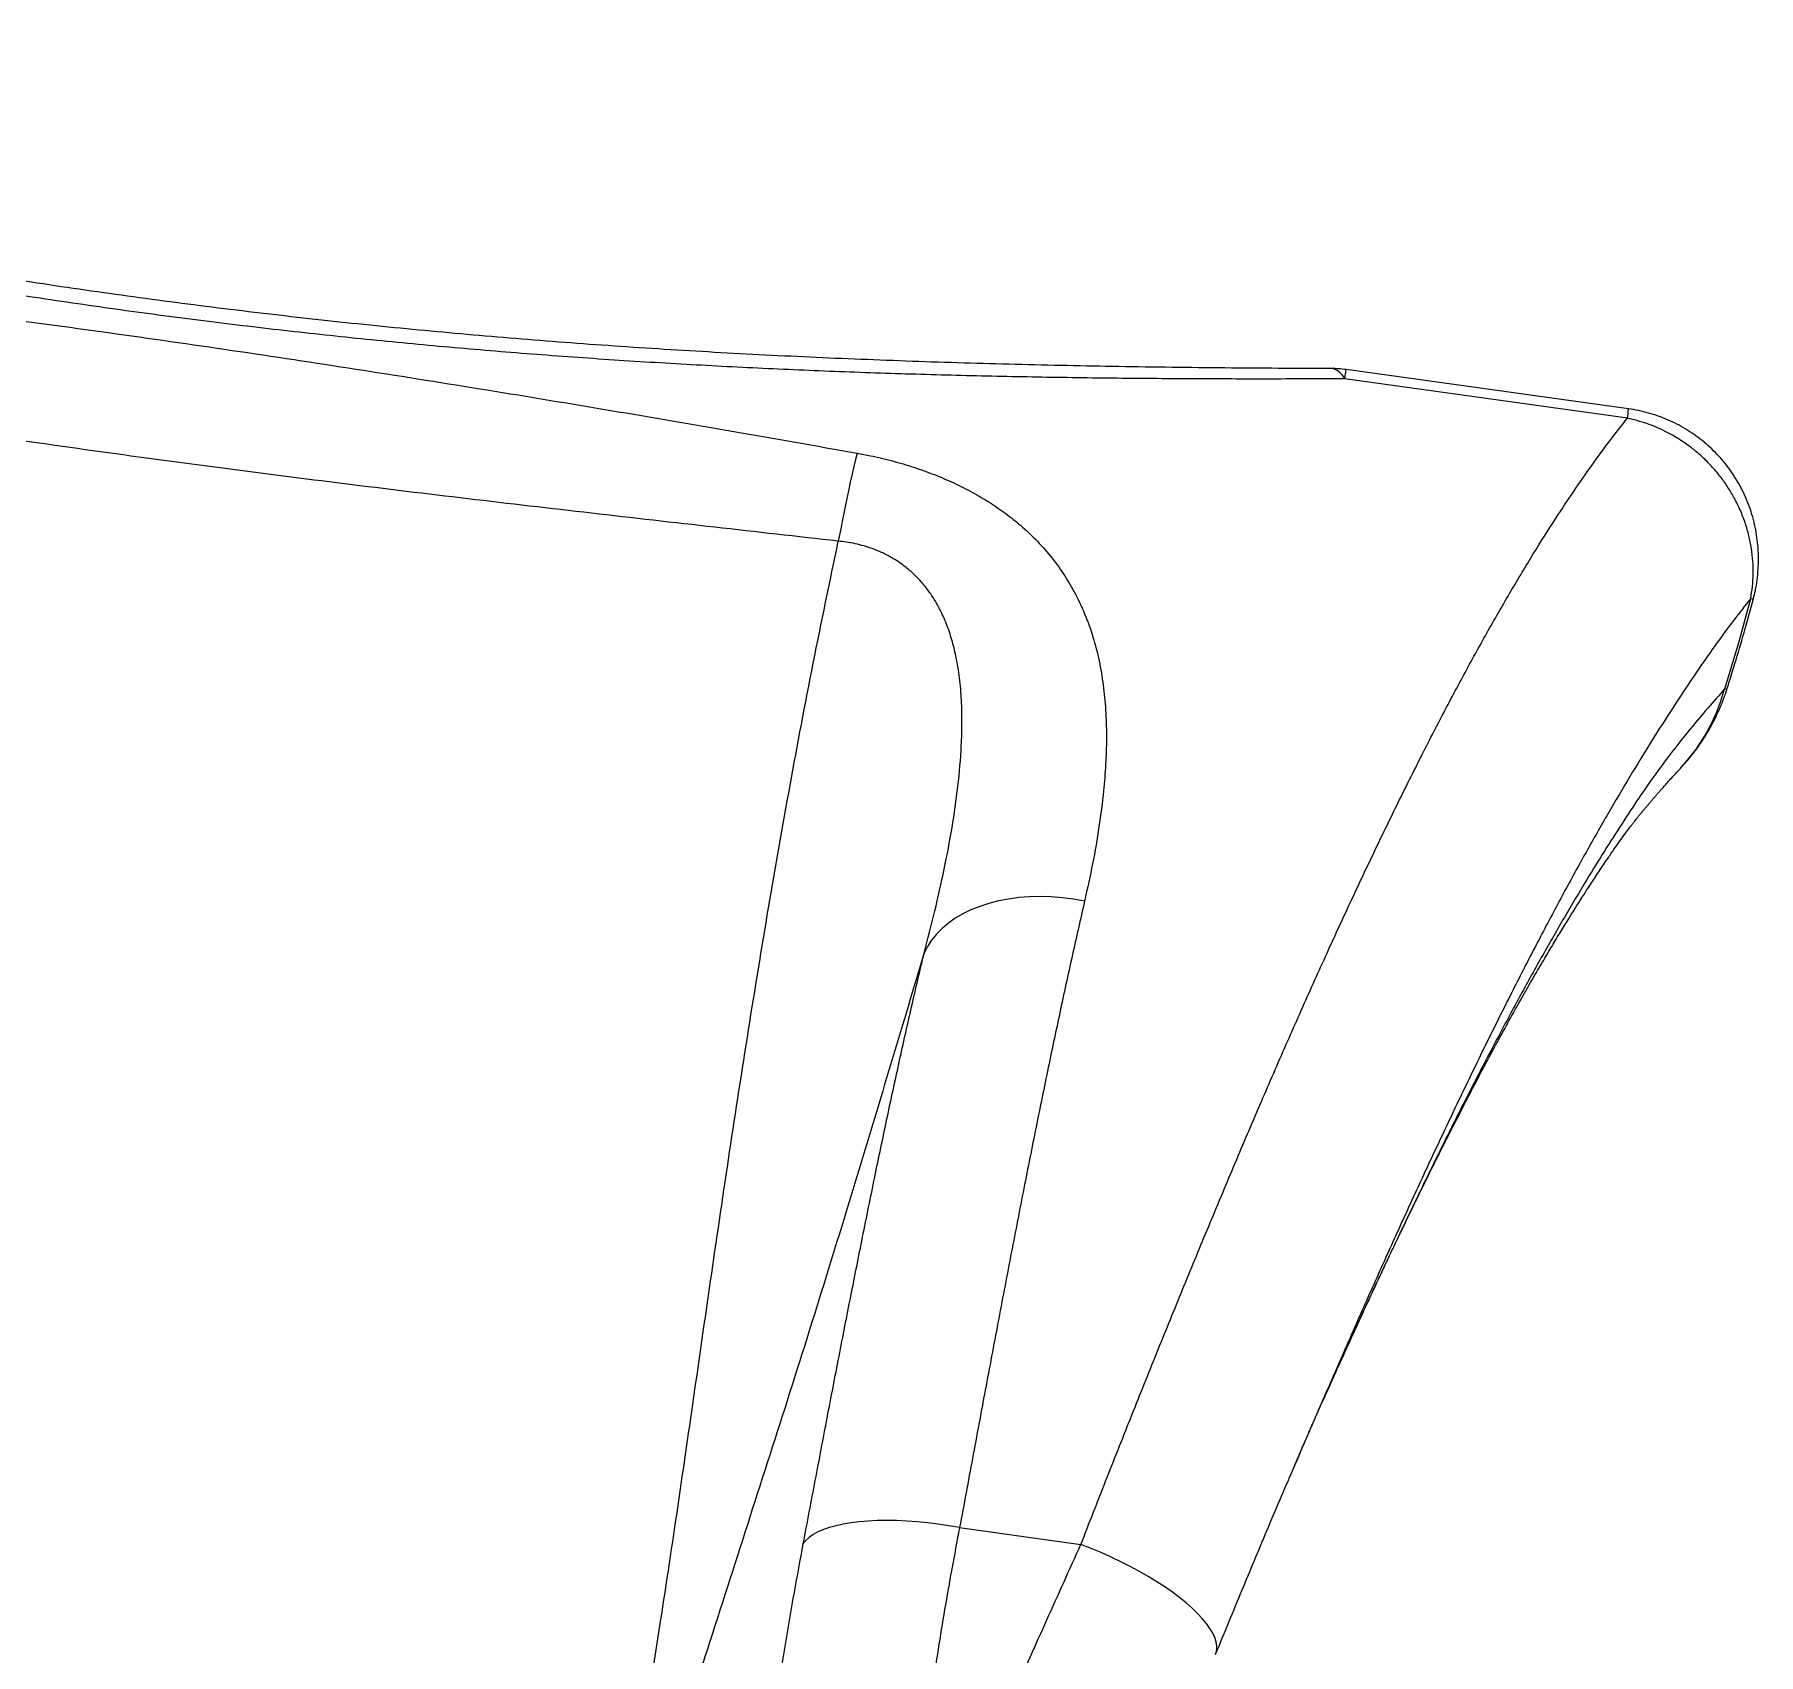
# Model space of a CAD drawing. Header units: millimetres. Extents: x -11024 to 8278, y -7837 to 5770.
# Drawn here: x 4378 to 5162, y 2946 to 3682 of the extents above; entities that cross this region are included whole.
import ezdxf

# ---------------------------------------------------------------- set-up
doc = ezdxf.new("R2010")
doc.units = ezdxf.units.MM
doc.layers.add('DIKOM_ОБЪЕКТ', color=7, linetype='Continuous')

msp = doc.modelspace()

# ---------------------------------------------------------------- linework, layer by layer
at = {"layer": 'DIKOM_ОБЪЕКТ', "color": 7, "linetype": 'Continuous', "lineweight": 15}
for p, q in [((5102.565, 3511.986), (4974.182, 3529.847)), ((5102.089, 3507.791), (4973.705, 3525.651)), ((5127.046, 3349.697), (5127.381, 3350.048)), ((4798.577, 3003.558), (4853.699, 2995.889))]:
    msp.add_line(p, q, dxfattribs=at)
at = {"layer": 'DIKOM_ОБЪЕКТ', "color": 7, "linetype": 'Continuous', "lineweight": 15, "flags": 128}
for points in [[(4973.705, 3525.651), (4972.553, 3527.261), (4971.365, 3528.54), (4970.147, 3529.48), (4968.909, 3530.073), (4967.66, 3530.317), (4967.425, 3530.324)], [(4751.97, 3491.883), (4751.253, 3489.034), (4750.494, 3485.876), (4749.696, 3482.425), (4748.866, 3478.703), (4748.006, 3474.728), (4747.121, 3470.523), (4746.217, 3466.111), (4745.299, 3461.517), (4744.371, 3456.765), (4743.439, 3451.884)], [(5146.275, 3384.762), (5146.275, 3384.762), (5152.507, 3405.174), (5158.094, 3425.795)], [(5127.381, 3350.048), (5128.538, 3351.257), (5133.175, 3357.104), (5137.273, 3363.372), (5140.023, 3368.4), (5142.432, 3373.611), (5144.514, 3379.079), (5146.212, 3384.69), (5146.212, 3384.69), (5146.212, 3384.69)], [(4855.365, 3288.317), (4850.31, 3289.2), (4845.248, 3289.834), (4840.204, 3290.218), (4835.208, 3290.35), (4830.285, 3290.228), (4825.462, 3289.853), (4820.766, 3289.227), (4816.22, 3288.354), (4811.852, 3287.238), (4807.683, 3285.886), (4803.736, 3284.305), (4800.033, 3282.502), (4796.593, 3280.489), (4793.436, 3278.275), (4790.578, 3275.873), (4788.034, 3273.297), (4785.819, 3270.558), (4783.944, 3267.673), (4782.42, 3264.658)], [(4798.577, 3003.558), (4793.701, 3004.399), (4788.832, 3005.119), (4783.994, 3005.713), (4779.21, 3006.179), (4774.506, 3006.515), (4769.903, 3006.717), (4765.426, 3006.787), (4761.097, 3006.723), (4756.938, 3006.525), (4752.968, 3006.195), (4749.209, 3005.734), (4745.679, 3005.145), (4742.395, 3004.43), (4739.374, 3003.594), (4736.632, 3002.639), (4734.182, 3001.572), (4732.035, 3000.397), (4730.204, 2999.12), (4728.697, 2997.748), (4727.522, 2996.287)], [(4914.877, 2945.917), (4915.041, 2946.36), (4915.402, 2947.983), (4915.435, 2949.729), (4915.141, 2951.588), (4914.521, 2953.552), (4913.578, 2955.61), (4912.316, 2957.752), (4910.742, 2959.967), (4908.864, 2962.245), (4906.692, 2964.574), (4904.236, 2966.942), (4901.508, 2969.338), (4898.522, 2971.749), (4895.293, 2974.163), (4891.837, 2976.568), (4888.173, 2978.952), (4884.317, 2981.304), (4880.29, 2983.611), (4876.111, 2985.861), (4871.802, 2988.044), (4867.383, 2990.149), (4862.878, 2992.165), (4858.309, 2994.081), (4853.699, 2995.889)]]:
    msp.add_lwpolyline(points, dxfattribs=at)
at = {"layer": 'DIKOM_ОБЪЕКТ', "color": 7, "linetype": 'Continuous', "lineweight": 15}
for centre, radius, start, end in [((4967.292, 3480.324), 50, 82.080054, 89.841024), ((4916.406, 3534.282), 57.946, 351.434538, 355.610711), ((5043.661, 3516.549), 59.081, 351.474663, 355.570586), ((5158.89, 3428.055), 2.397, 250.586117, 281.319276)]:
    msp.add_arc(centre, radius, start, end, dxfattribs=at)
for points, knots in [([(4973.705, 3525.651), (4961.793, 3525.608), (4937.965, 3525.523), (4901.953, 3525.61), (4865.709, 3525.899), (4829.224, 3526.439), (4792.519, 3527.258), (4755.608, 3528.389), (4718.507, 3529.866), (4681.234, 3531.716), (4643.856, 3533.957), (4606.398, 3536.614), (4568.876, 3539.71), (4531.312, 3543.256), (4493.735, 3547.258), (4455.688, 3551.784), (4417.193, 3556.867), (4378.275, 3562.52), (4339.446, 3568.669), (4298.909, 3575.621), (4256.703, 3583.454), (4212.879, 3592.221), (4169.29, 3601.537), (4125.978, 3611.359), (4082.702, 3621.71), (4039.485, 3632.56), (3996.33, 3643.848), (3953.525, 3655.448), (3911.059, 3667.281), (3883.06, 3675.311), (3869.064, 3679.325)], [0, 0, 0, 0, 0.0329726, 0.0659484, 0.0989208, 0.1320199, 0.1651229, 0.1982213, 0.2314412, 0.2646701, 0.2978981, 0.3311169, 0.3643418, 0.3975766, 0.4308112, 0.4640356, 0.4985453, 0.5330668, 0.5675885, 0.6020983, 0.6415012, 0.6809273, 0.7203628, 0.7597922, 0.7991974, 0.8393434, 0.8795081, 0.9196817, 0.9598506, 1, 1, 1, 1]), ([(4967.425, 3530.316), (4961.461, 3530.336), (4947.425, 3530.382), (4925.284, 3530.532), (4901.054, 3530.762), (4877.098, 3531.084), (4853.37, 3531.501), (4829.876, 3532.017), (4806.403, 3532.639), (4782.974, 3533.372), (4759.612, 3534.221), (4736.34, 3535.188), (4713.177, 3536.278), (4690.143, 3537.492), (4667.258, 3538.834), (4644.536, 3540.305), (4621.995, 3541.908), (4599.649, 3543.644), (4577.5, 3545.515), (4555.43, 3547.532), (4533.362, 3549.697), (4511.247, 3552.02), (4489.154, 3554.494), (4467.104, 3557.119), (4445.096, 3559.894), (4423.125, 3562.823), (4401.212, 3565.901), (4379.34, 3569.134), (4357.478, 3572.521), (4335.579, 3576.068), (4313.649, 3579.776), (4291.722, 3583.637), (4269.831, 3587.644), (4248.006, 3591.791), (4226.195, 3596.088), (4204.356, 3600.539), (4182.44, 3605.151), (4160.467, 3609.916), (4138.433, 3614.833), (4116.332, 3619.899), (4094.16, 3625.11), (4071.913, 3630.466), (4049.586, 3635.961), (4027.176, 3641.594), (4004.679, 3647.36), (3982.091, 3653.257), (3959.407, 3659.279), (3936.622, 3665.424), (3913.739, 3671.686), (3893.557, 3677.269), (3881.047, 3680.776), (3876.159, 3682.147)], [0, 0, 0, 0, 0.0166901, 0.0392811, 0.0616647, 0.0839647, 0.1055635, 0.1271, 0.1485572, 0.1699169, 0.1911631, 0.2122798, 0.2332537, 0.254071, 0.2747204, 0.295191, 0.3154735, 0.3355595, 0.3554416, 0.3751427, 0.3949782, 0.4148332, 0.434647, 0.4544262, 0.474177, 0.4939059, 0.5136215, 0.5332658, 0.552947, 0.5727134, 0.59254, 0.6124013, 0.6322718, 0.6521178, 0.6719338, 0.6919093, 0.7119878, 0.732177, 0.7524847, 0.7729191, 0.7934873, 0.814197, 0.8350555, 0.8560707, 0.8772489, 0.8985975, 0.920123, 0.941832, 0.9637413, 0.9858333, 1, 1, 1, 1]), ([(4072.373, 3586.379), (4091.579, 3584.42), (4129.993, 3580.501), (4187.615, 3574.303), (4245.235, 3567.807), (4302.406, 3560.99), (4359.108, 3553.817), (4415.346, 3546.239), (4471.536, 3538.148), (4527.708, 3529.599), (4583.841, 3520.65), (4639.945, 3511.347), (4695.991, 3501.764), (4733.31, 3495.177), (4751.97, 3491.883)], [0, 0, 0, 0, 0.0844948, 0.1689889, 0.2535143, 0.3380385, 0.4206299, 0.5032205, 0.5858943, 0.6685689, 0.7514089, 0.8342496, 0.9171242, 1, 1, 1, 1]), ([(4743.439, 3451.884), (4706.027, 3456.081), (4649.907, 3462.376), (4575.101, 3471.073), (4519.205, 3477.841), (4463.531, 3484.933), (4408.081, 3492.402), (4352.684, 3500.327), (4296.801, 3508.736), (4240.443, 3517.581), (4164.649, 3529.862), (4107.855, 3539.306), (4069.991, 3545.602)], [0, 0, 0, 0, 0.1660948, 0.2491488, 0.3322024, 0.4144207, 0.4966381, 0.578913, 0.6611891, 0.7458854, 0.8305823, 1, 1, 1, 1]), ([(5159.335, 3425.714), (5159.65, 3426.973), (5160.354, 3429.791), (5161.072, 3434.258), (5161.557, 3439.08), (5161.706, 3443.943), (5161.526, 3448.798), (5161.017, 3453.578), (5160.19, 3458.271), (5159.054, 3462.883), (5157.598, 3467.432), (5155.827, 3471.878), (5153.773, 3476.143), (5151.455, 3480.208), (5148.888, 3484.079), (5146.047, 3487.789), (5142.939, 3491.318), (5139.613, 3494.599), (5136.108, 3497.612), (5132.438, 3500.359), (5128.574, 3502.868), (5124.513, 3505.127), (5120.322, 3507.098), (5116.036, 3508.765), (5111.673, 3510.148), (5107.194, 3511.207), (5104.142, 3511.824), (5102.58, 3511.983), (5102.56, 3511.985)], [0, 0, 0, 0, 0.0333306, 0.0746023, 0.1160974, 0.1577666, 0.1994854, 0.2408241, 0.2811689, 0.3218439, 0.3627543, 0.403794, 0.444699, 0.4842701, 0.5239164, 0.5639385, 0.6042306, 0.6446454, 0.6838741, 0.7228944, 0.7623305, 0.8021463, 0.8421872, 0.8812275, 0.9202246, 0.9596474, 0.9994787, 1, 1, 1, 1]), ([(4853.699, 2995.889), (4857.447, 3005.51), (4864.946, 3024.759), (4876.183, 3053.113), (4887.391, 3081.054), (4898.549, 3108.499), (4909.746, 3135.69), (4920.97, 3162.583), (4932.233, 3189.133), (4943.422, 3215.047), (4954.532, 3240.277), (4965.457, 3264.556), (4976.202, 3287.882), (4986.767, 3310.266), (4997.249, 3331.9), (5007.642, 3352.745), (5018.041, 3372.968), (5028.439, 3392.518), (5038.834, 3411.354), (5049.128, 3429.265), (5059.316, 3446.217), (5068.829, 3461.277), (5077.685, 3474.616), (5085.902, 3486.405), (5094.05, 3497.55), (5099.409, 3504.377), (5102.089, 3507.791)], [0, 0, 0, 0, 0.042136, 0.084307, 0.1264897, 0.1686615, 0.2107973, 0.2541653, 0.2975712, 0.3409906, 0.3843969, 0.4277645, 0.4699247, 0.5121202, 0.5543277, 0.596523, 0.6386834, 0.6820691, 0.7254931, 0.76893, 0.8123536, 0.8557396, 0.8917467, 0.9277537, 0.9638769, 1, 1, 1, 1]), ([(5158.094, 3425.795), (5158.393, 3427.634), (5158.992, 3431.312), (5159.304, 3436.988), (5159.163, 3442.747), (5158.511, 3448.576), (5157.356, 3454.376), (5155.684, 3460.165), (5153.483, 3465.872), (5150.843, 3471.282), (5147.848, 3476.31), (5144.54, 3480.993), (5140.827, 3485.448), (5136.863, 3489.5), (5132.745, 3493.111), (5128.498, 3496.325), (5123.995, 3499.244), (5118.181, 3502.416), (5110.919, 3505.56), (5105.05, 3507.043), (5102.089, 3507.791)], [0, 0, 0, 0, 0.0525458, 0.1050926, 0.1591512, 0.2132085, 0.2677806, 0.3223547, 0.3786626, 0.4349746, 0.4862112, 0.537449, 0.5901377, 0.6428281, 0.6903154, 0.7378049, 0.7864462, 0.8350849, 0.916823, 1, 1, 1, 1]), ([(4751.97, 3491.883), (4753.997, 3491.505), (4759.412, 3490.492), (4768.074, 3488.407), (4777.798, 3485.528), (4787.145, 3482.179), (4796.07, 3478.372), (4804.483, 3474.113), (4812.366, 3469.446), (4819.641, 3464.445), (4826.956, 3458.614), (4834.064, 3451.868), (4840.759, 3444.171), (4846.492, 3436.159), (4851.652, 3427.31), (4856.098, 3417.591), (4859.723, 3406.987), (4862.363, 3396.138), (4864.13, 3385.035), (4865.117, 3373.691), (4865.391, 3362.119), (4865.018, 3350.379), (4863.96, 3337.046), (4862.033, 3322.049), (4859.137, 3305.345), (4856.622, 3293.993), (4855.365, 3288.317)], [0, 0, 0, 0, 0.017781, 0.0474959, 0.0773512, 0.1072132, 0.1369373, 0.1671883, 0.1975535, 0.2279417, 0.2582254, 0.2977438, 0.3373971, 0.3770959, 0.416678, 0.4645028, 0.5124273, 0.5603894, 0.6082661, 0.6566827, 0.705142, 0.7536143, 0.8020492, 0.8680176, 0.9340193, 1, 1, 1, 1]), ([(4627.31, 2755.593), (4627.324, 2755.669), (4627.436, 2756.27), (4628.104, 2759.907), (4629.855, 2769.409), (4632.584, 2784.289), (4636.7, 2806.852), (4641.592, 2834.125), (4647.162, 2866.028), (4652.543, 2897.77), (4657.725, 2929.385), (4663.815, 2967.98), (4670.65, 3013.586), (4678.278, 3066.247), (4685.957, 3119.803), (4693.983, 3174.321), (4702.552, 3229.762), (4711.64, 3285.282), (4721.395, 3340.837), (4731.841, 3396.394), (4739.573, 3433.389), (4743.439, 3451.884)], [0, 0, 0, 0, 0.0003181, 0.0025259, 0.0152769, 0.0402844, 0.0652925, 0.1108433, 0.1564071, 0.2019879, 0.2475751, 0.2931458, 0.3693294, 0.4455144, 0.5216985, 0.6014071, 0.6811347, 0.7608662, 0.8405905, 0.920302, 1, 1, 1, 1]), ([(4782.42, 3264.658), (4784.068, 3271.044), (4787.366, 3283.826), (4791.673, 3302.835), (4795.282, 3321.728), (4797.97, 3340.461), (4799.329, 3356.306), (4799.73, 3369.315), (4799.514, 3379.565), (4798.646, 3389.706), (4797.146, 3398.859), (4795.135, 3407.029), (4792.715, 3414.232), (4789.567, 3421.227), (4786.049, 3427.14), (4782.398, 3432.005), (4778.865, 3435.908), (4774.535, 3439.84), (4769.818, 3443.22), (4764.804, 3446.002), (4760.115, 3448.071), (4755.529, 3449.624), (4751.162, 3450.72), (4747.25, 3451.454), (4744.656, 3451.747), (4743.439, 3451.884)], [0, 0, 0, 0, 0.0885078, 0.1771442, 0.2657541, 0.3542563, 0.4426522, 0.4923691, 0.5421464, 0.5918821, 0.6415406, 0.6786855, 0.7159401, 0.7531171, 0.7901539, 0.8141164, 0.838114, 0.8620479, 0.8918502, 0.9125165, 0.9332437, 0.9538974, 0.9698849, 0.9858721, 1, 1, 1, 1]), ([(5158.094, 3425.795), (5155.514, 3422.535), (5150.356, 3416.015), (5142.485, 3405.298), (5134.522, 3393.944), (5125.929, 3381.164), (5116.734, 3366.954), (5106.919, 3351.162), (5097.023, 3334.609), (5087.041, 3317.286), (5076.873, 3298.996), (5066.516, 3279.732), (5055.978, 3259.536), (5045.353, 3238.596), (5034.65, 3216.951), (5023.984, 3194.862), (5013.36, 3172.365), (5002.781, 3149.509), (4992.132, 3126.081), (4981.422, 3102.132), (4970.544, 3077.42), (4961.837, 3057.446), (4956.702, 3045.476), (4955.311, 3042.232)], [0, 0, 0, 0, 0.0417341, 0.083469, 0.1253609, 0.1672538, 0.2176523, 0.2680898, 0.3185326, 0.3689563, 0.4193423, 0.4711109, 0.5229245, 0.5747528, 0.6265657, 0.6783335, 0.7284814, 0.7786704, 0.8288731, 0.8790616, 0.9292086, 0.9808137, 1, 1, 1, 1]), ([(5147.289, 3384.612), (5148.686, 3389.044), (5151.567, 3398.184), (5155.513, 3411.707), (5158.131, 3420.978), (5159.276, 3425.531), (5159.323, 3425.716)], [0, 0, 0, 0, 0.3254115, 0.6711772, 0.9866485, 1, 1, 1, 1]), ([(5146.212, 3384.69), (5143.711, 3381.846), (5138.711, 3376.161), (5131.171, 3367.227), (5123.586, 3357.786), (5115.94, 3347.662), (5108.224, 3336.643), (5100.448, 3324.877), (5092.629, 3312.66), (5084.093, 3298.876), (5074.832, 3283.395), (5064.835, 3266.064), (5054.788, 3248.034), (5044.695, 3229.319), (5034.166, 3209.202), (5023.193, 3187.636), (5011.774, 3164.572), (5000.313, 3140.826), (4988.822, 3116.462), (4977.296, 3091.447), (4969.096, 3073.418), (4964.714, 3063.579), (4964.209, 3062.446)], [0, 0, 0, 0, 0.0443327, 0.0885961, 0.1327707, 0.176866, 0.220926, 0.2649834, 0.3090124, 0.3529994, 0.4082208, 0.4633403, 0.5183422, 0.573216, 0.6279785, 0.6889922, 0.7498966, 0.8106746, 0.8713042, 0.9317774, 0.9921427, 1, 1, 1, 1]), ([(5128.738, 3351.508), (5129.768, 3352.713), (5131.982, 3355.303), (5135.037, 3359.477), (5137.92, 3363.907), (5140.494, 3368.413), (5142.819, 3373.041), (5144.919, 3377.865), (5146.386, 3381.645), (5147.099, 3383.833), (5147.258, 3384.325)], [0, 0, 0, 0, 0.125341, 0.2693888, 0.4086234, 0.5431817, 0.6795601, 0.8180326, 0.9591346, 1, 1, 1, 1]), ([(5146.212, 3384.69), (5146.227, 3384.705), (5146.246, 3384.724), (5146.259, 3384.722), (5146.262, 3384.722)], [0, 0, 0, 0, 0.77873186, 1, 1, 1, 1]), ([(5146.262, 3384.722), (5146.268, 3384.735), (5146.275, 3384.748), (5146.275, 3384.761), (5146.275, 3384.762)], [0, 0, 0, 0, 0.9885493, 1, 1, 1, 1]), ([(5146.262, 3384.722), (5146.745, 3384.625), (5147.355, 3384.502), (5147.338, 3384.581), (5147.334, 3384.598)], [0, 0, 0, 0, 0.7903715, 1, 1, 1, 1]), ([(4977.049, 3090.846), (4977.25, 3091.286), (4978.55, 3094.131), (4981.014, 3099.468), (4984.351, 3106.669), (4987.568, 3113.562), (4990.546, 3119.901), (4993.28, 3125.688), (4995.772, 3130.931), (4998.021, 3135.641), (5000.029, 3139.823), (5001.794, 3143.486), (5003.321, 3146.64), (5004.699, 3149.48), (5006.188, 3152.536), (5007.969, 3156.179), (5010.076, 3160.467), (5012.326, 3165.018), (5015.228, 3170.855), (5018.751, 3177.882), (5022.967, 3186.199), (5027.34, 3194.721), (5031.879, 3203.456), (5035.432, 3210.192), (5037.889, 3214.806), (5039.173, 3217.207), (5040.31, 3219.323), (5041.376, 3221.301), (5042.528, 3223.43), (5043.92, 3225.993), (5045.564, 3229.001), (5047.32, 3232.194), (5049.016, 3235.259), (5050.549, 3238.011), (5051.884, 3240.395), (5053.023, 3242.418), (5054.208, 3244.516), (5055.448, 3246.701), (5056.799, 3249.067), (5058.199, 3251.507), (5059.825, 3254.325), (5061.801, 3257.725), (5064.506, 3262.335), (5067.821, 3267.913), (5071.565, 3274.109), (5074.908, 3279.548), (5077.853, 3284.27), (5080.429, 3288.35), (5082.899, 3292.212), (5085.099, 3295.611), (5087.122, 3298.703), (5089.092, 3301.684), (5091.117, 3304.715), (5093.411, 3308.111), (5095.893, 3311.726), (5098.475, 3315.397), (5101.027, 3318.91), (5103.044, 3321.588), (5104.544, 3323.532), (5105.376, 3324.598), (5106.147, 3325.575), (5106.967, 3326.605), (5107.922, 3327.793), (5108.967, 3329.076), (5110.038, 3330.376), (5111.081, 3331.627), (5112.096, 3332.832), (5113.092, 3334.003), (5114.077, 3335.151), (5115.059, 3336.286), (5116.04, 3337.41), (5117.044, 3338.552), (5118.172, 3339.828), (5119.572, 3341.396), (5121.303, 3343.32), (5123.383, 3345.61), (5125.458, 3347.876), (5126.846, 3349.379), (5127.425, 3350.006)], [0, 0, 0, 0, 0.0035891, 0.0232274, 0.0436373, 0.0627086, 0.0803787, 0.0966454, 0.1115079, 0.1249636, 0.1370117, 0.1476508, 0.1568802, 0.1647224, 0.172864, 0.1842081, 0.1974425, 0.2116353, 0.2256759, 0.2510449, 0.2769097, 0.3041213, 0.332757, 0.3621646, 0.3712048, 0.3793351, 0.3865427, 0.3928296, 0.3996499, 0.408529, 0.4194648, 0.4311434, 0.4422572, 0.4521155, 0.4607194, 0.4680693, 0.4741676, 0.4837181, 0.4921958, 0.5004895, 0.5110554, 0.5240321, 0.5392801, 0.5642911, 0.5896416, 0.6139231, 0.6313931, 0.649147, 0.6662682, 0.6818537, 0.6943577, 0.7081056, 0.7228321, 0.7366927, 0.7568501, 0.776788, 0.7963401, 0.8189608, 0.8272896, 0.834211, 0.8399025, 0.8464099, 0.8543245, 0.8632684, 0.8719952, 0.8804066, 0.8885046, 0.8963446, 0.9040762, 0.9117092, 0.9192445, 0.9266835, 0.9346365, 0.9444794, 0.9568743, 0.9714011, 0.9880587, 1, 1, 1, 1]), ([(5127.067, 3349.677), (5127.504, 3350.118), (5127.984, 3350.601), (5128.418, 3351.125), (5128.456, 3351.171)], [0, 0, 0, 0, 0.911721, 1, 1, 1, 1]), ([(4855.365, 3288.317), (4853.475, 3280.025), (4849.692, 3263.431), (4844.08, 3237.578), (4838.498, 3211.063), (4832.946, 3183.869), (4827.352, 3155.746), (4821.701, 3126.687), (4815.973, 3096.707), (4810.217, 3066.157), (4804.429, 3035.14), (4800.527, 3014.082), (4798.577, 3003.558)], [0, 0, 0, 0, 0.0983124, 0.1967166, 0.2951531, 0.3935576, 0.4918707, 0.5934286, 0.6950884, 0.7967813, 0.8984412, 1, 1, 1, 1]), ([(4782.42, 3264.658), (4777.652, 3248.747), (4768.116, 3216.924), (4753.668, 3169.06), (4738.198, 3118.31), (4721.369, 3064.742), (4703.228, 3008.35), (4685.03, 2951.86), (4667.104, 2895.197), (4651.846, 2845.228), (4640.192, 2804.855), (4633.734, 2780.877), (4630.063, 2766.607), (4628.527, 2760.507), (4627.628, 2756.881), (4627.332, 2755.68), (4627.31, 2755.593)], [0, 0, 0, 0, 0.0945731, 0.1891497, 0.2837214, 0.3949547, 0.5062067, 0.6174695, 0.7287265, 0.8399647, 0.9105451, 0.9642743, 0.9790776, 0.993072, 0.9995, 1, 1, 1, 1]), ([(4727.522, 2996.287), (4729.339, 3005.895), (4732.976, 3025.119), (4738.378, 3053.456), (4743.754, 3081.379), (4749.107, 3108.8), (4754.509, 3135.98), (4759.973, 3162.862), (4765.52, 3189.406), (4771.104, 3215.261), (4776.725, 3240.448), (4780.522, 3256.591), (4782.42, 3264.658)], [0, 0, 0, 0, 0.098303, 0.1966978, 0.295122, 0.393514, 0.4918139, 0.593382, 0.6950527, 0.7967583, 0.8984308, 1, 1, 1, 1]), ([(4950.86, 3031.894), (4950.872, 3031.921), (4951.279, 3032.883), (4952.024, 3034.605), (4953.014, 3036.912), (4953.905, 3038.975), (4954.845, 3041.149), (4955.918, 3043.623), (4957.026, 3046.168), (4958.029, 3048.464), (4958.96, 3050.588), (4959.883, 3052.691), (4960.804, 3054.78), (4961.602, 3056.588), (4962.301, 3058.165), (4962.965, 3059.662), (4963.573, 3061.028), (4964.079, 3062.164), (4964.236, 3062.516), (4964.216, 3062.477), (4964.209, 3062.463)], [0, 0, 0, 0, 0.0024223, 0.0849362, 0.1544257, 0.2096273, 0.2712327, 0.3526793, 0.4371715, 0.5069664, 0.5664787, 0.6360509, 0.7057581, 0.7652516, 0.8093884, 0.8553772, 0.9144828, 0.9477708, 0.9827883, 1, 1, 1, 1]), ([(4955.311, 3042.232), (4952.962, 3036.795), (4950.323, 3030.687), (4947.668, 3024.425), (4947.376, 3023.737)], [0, 0, 0, 0, 0.8901931, 1, 1, 1, 1]), ([(4914.894, 2945.878), (4915.524, 2947.421), (4918.087, 2953.692), (4922.542, 2964.539), (4928.252, 2978.356), (4933.947, 2991.984), (4939.724, 3005.719), (4944.221, 3016.354), (4946.818, 3022.434), (4947.427, 3023.861)], [0, 0, 0, 0, 0.0578733, 0.235205, 0.4107565, 0.5847452, 0.7594636, 0.9435602, 1, 1, 1, 1]), ([(4798.577, 3003.558), (4797.364, 2997.282), (4794.938, 2984.725), (4791.713, 2966.294), (4788.739, 2948.086), (4786.028, 2930.189), (4783.496, 2912.666), (4781.213, 2896.643), (4779.089, 2882.065), (4777.043, 2868.854), (4774.877, 2856.14), (4772.498, 2843.827), (4769.82, 2831.975), (4766.756, 2820.637), (4763.27, 2809.982), (4759.464, 2800.482), (4755.348, 2792.069), (4750.973, 2784.648), (4746.087, 2777.781), (4740.63, 2771.525), (4734.628, 2765.835), (4730.162, 2762.606), (4727.93, 2760.993)], [0, 0, 0, 0, 0.056585, 0.1132059, 0.1697922, 0.2276538, 0.2855514, 0.3434135, 0.3916741, 0.4399778, 0.4882776, 0.5365323, 0.5863985, 0.6363285, 0.6862481, 0.7361009, 0.7795482, 0.8230224, 0.8664671, 0.9109675, 0.9555002, 1, 1, 1, 1]), ([(4616.507, 2745.567), (4619.685, 2745.195), (4626.045, 2744.45), (4637.062, 2743.41), (4649.453, 2742.561), (4662.937, 2742.19), (4675.924, 2742.473), (4688.33, 2743.514), (4700.103, 2745.4), (4710.837, 2748.117), (4720.553, 2751.659), (4729.331, 2755.967), (4737.501, 2761.195), (4745.051, 2767.401), (4752.029, 2774.589), (4758.295, 2782.502), (4763.963, 2791.063), (4769.171, 2800.166), (4774.124, 2809.955), (4778.962, 2820.495), (4783.777, 2831.778), (4788.657, 2843.775), (4793.633, 2856.326), (4798.865, 2869.593), (4804.468, 2883.557), (4810.485, 2898.197), (4816.828, 2913.246), (4823.609, 2928.824), (4830.763, 2944.939), (4838.199, 2961.61), (4845.831, 2978.579), (4851.077, 2990.121), (4853.699, 2995.889)], [0, 0, 0, 0, 0.0220503, 0.0441232, 0.0786416, 0.1131837, 0.1476975, 0.1832717, 0.2188788, 0.2544486, 0.2876093, 0.3208005, 0.3539618, 0.3881967, 0.4224626, 0.4567032, 0.4888065, 0.5209444, 0.5530875, 0.5851984, 0.618276, 0.6513838, 0.6844912, 0.7175685, 0.7522554, 0.7869792, 0.8217029, 0.8563895, 0.8922729, 0.9281939, 0.9641152, 1, 1, 1, 1]), ([(4697.488, 2812.485), (4698.049, 2815.434), (4699.541, 2823.285), (4701.767, 2836.615), (4704.261, 2852.349), (4706.881, 2869.703), (4709.725, 2888.708), (4712.868, 2909.432), (4716.167, 2930.606), (4719.676, 2952.176), (4723.405, 2974.055), (4726.15, 2988.88), (4727.522, 2996.287)], [0, 0, 0, 0, 0.0550491, 0.1465194, 0.2380019, 0.3294227, 0.4410394, 0.5528297, 0.6647095, 0.7765899, 0.8883818, 1, 1, 1, 1])]:
    msp.add_open_spline(points, degree=3, knots=knots, dxfattribs=at)

doc.saveas('drawing.dxf')
